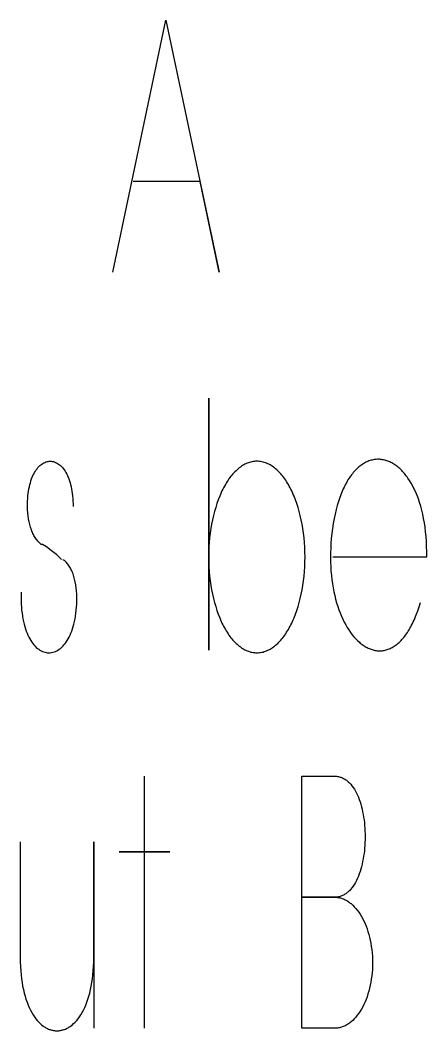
# Model space of a CAD drawing. Extents: x -841 to 6211, y -469 to 2808.
# Drawn here: x -478.2 to -386.2, y 1805.1 to 2033.7 of the extents above; entities that cross this region are included whole.
import ezdxf

# ---------------------------------------------------------------- set-up
doc = ezdxf.new("R2010")
doc.units = 0
doc.layers.add('T5_LOGOLAYER_21', color=18, linetype='CONTINUOUS')

msp = doc.modelspace()

# ---------------------------------------------------------------- linework, layer by layer
at = {"layer": 'T5_LOGOLAYER_21'}
for points in [[(-457.31, 1976.7), (-445.26, 2033.7), (-433.21, 1976.7), (-437.51, 1997.22), (-452.72, 1997.22)], [(-468.88, 1911.72), (-470.03, 1912.86), (-470.89, 1913.43), (-472.32, 1914.57), (-473.18, 1915.14), (-473.47, 1915.14), (-473.64, 1915.26), (-473.81, 1915.4), (-473.97, 1915.55), (-474.13, 1915.71), (-474.29, 1915.88), (-474.44, 1916.06), (-474.59, 1916.26), (-474.73, 1916.46), (-474.87, 1916.67), (-475.01, 1916.9), (-475.14, 1917.13), (-475.27, 1917.37), (-475.39, 1917.63), (-475.5, 1917.89), (-475.61, 1918.15), (-475.72, 1918.43), (-475.92, 1919.01), (-476.09, 1919.61), (-476.24, 1920.24), (-476.37, 1920.89), (-476.47, 1921.57), (-476.55, 1922.26), (-476.6, 1922.97), (-476.62, 1923.69), (-476.62, 1924.32), (-476.59, 1924.93), (-476.56, 1925.52), (-476.51, 1926.09), (-476.44, 1926.64), (-476.37, 1927.17), (-476.28, 1927.69), (-476.18, 1928.18), (-476.07, 1928.65), (-475.95, 1929.1), (-475.81, 1929.53), (-475.67, 1929.94), (-475.52, 1930.33), (-475.36, 1930.7), (-475.19, 1931.05), (-475.01, 1931.38), (-474.82, 1931.69), (-474.63, 1931.98), (-474.43, 1932.25), (-474.23, 1932.51), (-474.02, 1932.74), (-473.8, 1932.95), (-473.58, 1933.14), (-473.36, 1933.31), (-473.13, 1933.46), (-472.9, 1933.59), (-472.66, 1933.7), (-472.42, 1933.79), (-472.18, 1933.86), (-471.94, 1933.91), (-471.7, 1933.94), (-471.46, 1933.95), (-471.22, 1933.94), (-470.98, 1933.91), (-470.74, 1933.86), (-470.5, 1933.79), (-470.26, 1933.7), (-470.02, 1933.59), (-469.79, 1933.46), (-469.56, 1933.31), (-469.34, 1933.14), (-469.12, 1932.95), (-468.9, 1932.74), (-468.69, 1932.51), (-468.49, 1932.25), (-468.29, 1931.98), (-468.09, 1931.69), (-467.91, 1931.38), (-467.73, 1931.05), (-467.56, 1930.7), (-467.4, 1930.33), (-467.25, 1929.94), (-467.11, 1929.53), (-466.97, 1929.1), (-466.85, 1928.65), (-466.74, 1928.18), (-466.64, 1927.69), (-466.55, 1927.17), (-466.47, 1926.64), (-466.41, 1926.09), (-466.36, 1925.52), (-466.32, 1924.93), (-466.3, 1924.32), (-466.3, 1923.69)], [(-407.48, 1912.29), (-386.25, 1912.29), (-386.25, 1913.49), (-386.28, 1914.66), (-386.33, 1915.8), (-386.41, 1916.91), (-386.52, 1917.99), (-386.64, 1919.03), (-386.8, 1920.04), (-386.97, 1921.02), (-387.17, 1921.97), (-387.38, 1922.88), (-387.62, 1923.76), (-387.88, 1924.61), (-388.15, 1925.42), (-388.44, 1926.2), (-388.75, 1926.94), (-389.07, 1927.65), (-389.41, 1928.33), (-389.77, 1928.97), (-390.13, 1929.58), (-390.51, 1930.15), (-390.71, 1930.42), (-390.91, 1930.68), (-391.11, 1930.94), (-391.31, 1931.18), (-391.52, 1931.42), (-391.72, 1931.65), (-391.93, 1931.87), (-392.15, 1932.08), (-392.36, 1932.28), (-392.58, 1932.47), (-392.8, 1932.66), (-393.02, 1932.83), (-393.24, 1932.99), (-393.47, 1933.15), (-393.69, 1933.3), (-393.92, 1933.43), (-394.15, 1933.56), (-394.38, 1933.68), (-394.61, 1933.79), (-394.84, 1933.89), (-395.08, 1933.98), (-395.31, 1934.07), (-395.54, 1934.14), (-395.78, 1934.2), (-396.02, 1934.25), (-396.25, 1934.3), (-396.49, 1934.33), (-396.73, 1934.36), (-396.97, 1934.38), (-397.2, 1934.38), (-397.44, 1934.38), (-397.68, 1934.37), (-397.92, 1934.34), (-398.15, 1934.31), (-398.39, 1934.27), (-398.63, 1934.22), (-398.86, 1934.16), (-399.1, 1934.09), (-399.33, 1934.01), (-399.57, 1933.92), (-399.8, 1933.82), (-400.03, 1933.71), (-400.26, 1933.59), (-400.49, 1933.46), (-400.71, 1933.32), (-400.94, 1933.17), (-401.16, 1933.01), (-401.39, 1932.84), (-401.61, 1932.66), (-401.83, 1932.47), (-402.04, 1932.27), (-402.26, 1932.06), (-402.47, 1931.84), (-402.68, 1931.61), (-402.89, 1931.37), (-403.09, 1931.12), (-403.29, 1930.86), (-403.49, 1930.59), (-403.69, 1930.31), (-403.89, 1930.02), (-404.08, 1929.72), (-404.26, 1929.41), (-404.45, 1929.09), (-404.63, 1928.76), (-404.81, 1928.41), (-404.98, 1928.06), (-405.15, 1927.7), (-405.32, 1927.32), (-405.48, 1926.94), (-405.64, 1926.54), (-405.8, 1926.14), (-405.95, 1925.72), (-406.24, 1924.86), (-406.51, 1923.95), (-406.77, 1923), (-407, 1922.01), (-407.21, 1920.97), (-407.41, 1919.9), (-407.58, 1918.77), (-407.73, 1917.61), (-407.85, 1916.48), (-407.93, 1915.37), (-408, 1914.28), (-408.03, 1913.2), (-408.04, 1912.15), (-408.03, 1911.11), (-407.99, 1910.1), (-407.93, 1909.1), (-407.84, 1908.12), (-407.73, 1907.17), (-407.6, 1906.24), (-407.45, 1905.33), (-407.28, 1904.44), (-407.09, 1903.58), (-406.88, 1902.74), (-406.65, 1901.92), (-406.41, 1901.13), (-406.14, 1900.37), (-405.87, 1899.63), (-405.57, 1898.92), (-405.26, 1898.23), (-404.94, 1897.57), (-404.6, 1896.95), (-404.26, 1896.35), (-403.89, 1895.78), (-403.52, 1895.24), (-403.14, 1894.72), (-402.75, 1894.25), (-402.34, 1893.8), (-401.93, 1893.38), (-401.51, 1893), (-401.3, 1892.82), (-401.09, 1892.65), (-400.87, 1892.48), (-400.65, 1892.33), (-400.44, 1892.18), (-400.22, 1892.05), (-399.99, 1891.92), (-399.77, 1891.8), (-399.55, 1891.69), (-399.32, 1891.58), (-399.1, 1891.49), (-398.87, 1891.41), (-398.64, 1891.33), (-398.42, 1891.27), (-398.19, 1891.21), (-397.96, 1891.16), (-397.73, 1891.12), (-397.5, 1891.09), (-397.27, 1891.07), (-397.04, 1891.06), (-396.81, 1891.06), (-396.57, 1891.07), (-396.34, 1891.09), (-396.11, 1891.12), (-395.88, 1891.16), (-395.65, 1891.21), (-395.42, 1891.27), (-395.19, 1891.33), (-394.96, 1891.41), (-394.74, 1891.5), (-394.51, 1891.6), (-394.28, 1891.71), (-394.06, 1891.83), (-393.83, 1891.96), (-393.61, 1892.1), (-393.39, 1892.25), (-393.17, 1892.41), (-392.95, 1892.58), (-392.73, 1892.77), (-392.51, 1892.96), (-392.3, 1893.17), (-392.08, 1893.38), (-391.87, 1893.61), (-391.66, 1893.85), (-391.45, 1894.1), (-391.25, 1894.36), (-391.04, 1894.63), (-390.84, 1894.91), (-390.64, 1895.21), (-390.45, 1895.51), (-390.25, 1895.83), (-390.06, 1896.16), (-389.87, 1896.5), (-389.68, 1896.85), (-389.5, 1897.22), (-389.32, 1897.59), (-389.14, 1897.98), (-388.96, 1898.38), (-388.79, 1898.8), (-388.62, 1899.22), (-388.3, 1900.11), (-387.98, 1901.04), (-387.68, 1902.03)], [(-478.06, 1904.31), (-478.06, 1903.17), (-478.05, 1902.4), (-478.02, 1901.65), (-477.98, 1900.93), (-477.92, 1900.23), (-477.84, 1899.56), (-477.75, 1898.91), (-477.64, 1898.28), (-477.52, 1897.68), (-477.38, 1897.11), (-477.23, 1896.56), (-477.07, 1896.03), (-476.89, 1895.53), (-476.71, 1895.05), (-476.51, 1894.6), (-476.3, 1894.17), (-476.09, 1893.76), (-475.86, 1893.38), (-475.62, 1893.03), (-475.38, 1892.7), (-475.13, 1892.39), (-474.87, 1892.11), (-474.61, 1891.85), (-474.34, 1891.62), (-474.06, 1891.41), (-473.78, 1891.23), (-473.5, 1891.07), (-473.21, 1890.93), (-472.92, 1890.82), (-472.63, 1890.74), (-472.34, 1890.68), (-472.04, 1890.64), (-471.75, 1890.63), (-471.45, 1890.64), (-471.16, 1890.68), (-470.86, 1890.74), (-470.57, 1890.82), (-470.28, 1890.93), (-469.99, 1891.07), (-469.71, 1891.23), (-469.43, 1891.41), (-469.15, 1891.62), (-468.88, 1891.85), (-468.62, 1892.11), (-468.36, 1892.39), (-468.11, 1892.7), (-467.87, 1893.03), (-467.63, 1893.38), (-467.41, 1893.76), (-467.19, 1894.17), (-466.98, 1894.6), (-466.79, 1895.05), (-466.6, 1895.53), (-466.43, 1896.03), (-466.26, 1896.56), (-466.11, 1897.11), (-465.98, 1897.68), (-465.85, 1898.28), (-465.75, 1898.91), (-465.65, 1899.56), (-465.58, 1900.23), (-465.52, 1900.93), (-465.47, 1901.65), (-465.44, 1902.4), (-465.43, 1903.17), (-465.45, 1903.9), (-465.49, 1904.61), (-465.56, 1905.31), (-465.66, 1905.99), (-465.78, 1906.65), (-465.93, 1907.29), (-466.02, 1907.6), (-466.11, 1907.9), (-466.2, 1908.19), (-466.3, 1908.47), (-466.41, 1908.75), (-466.52, 1909.02), (-466.64, 1909.28), (-466.76, 1909.53), (-466.89, 1909.78), (-467.02, 1910.01), (-467.16, 1910.23), (-467.3, 1910.44), (-467.45, 1910.64), (-467.6, 1910.83), (-467.76, 1911.01), (-467.91, 1911.18), (-468.08, 1911.33), (-468.24, 1911.47), (-468.42, 1911.6), (-468.59, 1911.72)], [(-450.13, 1805.7), (-450.13, 1845.6), (-455.87, 1845.6), (-444.39, 1845.6), (-450.13, 1845.6), (-450.13, 1862.7)], [(-478.25, 1847.88), (-478.25, 1821.66), (-478.24, 1820.64), (-478.2, 1819.66), (-478.14, 1818.7), (-478.06, 1817.78), (-477.96, 1816.9), (-477.84, 1816.04), (-477.7, 1815.22), (-477.53, 1814.43), (-477.36, 1813.67), (-477.16, 1812.94), (-476.94, 1812.25), (-476.71, 1811.58), (-476.47, 1810.95), (-476.21, 1810.36), (-475.94, 1809.79), (-475.65, 1809.26), (-475.35, 1808.76), (-475.04, 1808.29), (-474.72, 1807.86), (-474.39, 1807.45), (-474.05, 1807.08), (-473.7, 1806.74), (-473.35, 1806.43), (-472.98, 1806.16), (-472.8, 1806.04), (-472.62, 1805.92), (-472.43, 1805.81), (-472.24, 1805.71), (-472.05, 1805.62), (-471.86, 1805.53), (-471.67, 1805.45), (-471.48, 1805.39), (-471.29, 1805.32), (-471.1, 1805.27), (-470.9, 1805.23), (-470.71, 1805.19), (-470.51, 1805.16), (-470.32, 1805.14), (-470.12, 1805.13), (-469.93, 1805.13), (-469.73, 1805.13), (-469.54, 1805.14), (-469.34, 1805.16), (-469.15, 1805.19), (-468.96, 1805.23), (-468.76, 1805.27), (-468.57, 1805.32), (-468.38, 1805.39), (-468.19, 1805.45), (-468, 1805.53), (-467.81, 1805.62), (-467.62, 1805.71), (-467.43, 1805.81), (-467.24, 1805.92), (-467.06, 1806.04), (-466.87, 1806.16), (-466.51, 1806.43), (-466.16, 1806.74), (-465.81, 1807.08), (-465.47, 1807.45), (-465.14, 1807.86), (-464.82, 1808.29), (-464.51, 1808.76), (-464.21, 1809.26), (-463.92, 1809.79), (-463.65, 1810.36), (-463.39, 1810.95), (-463.14, 1811.58), (-462.91, 1812.25), (-462.7, 1812.94), (-462.5, 1813.67), (-462.32, 1814.43), (-462.16, 1815.22), (-462.02, 1816.04), (-461.9, 1816.9), (-461.8, 1817.78), (-461.72, 1818.7), (-461.66, 1819.66), (-461.62, 1820.64), (-461.61, 1821.66), (-461.61, 1847.88), (-461.61, 1805.7)]]:
    msp.add_lwpolyline(points, dxfattribs=at)
for points in [[(-435.6, 1891.2), (-435.6, 1948.2), (-435.6, 1912.29), (-435.58, 1911.17), (-435.54, 1910.07), (-435.47, 1908.99), (-435.38, 1907.92), (-435.25, 1906.87), (-435.11, 1905.85), (-434.94, 1904.84), (-434.74, 1903.86), (-434.52, 1902.9), (-434.28, 1901.96), (-434.02, 1901.06), (-433.73, 1900.18), (-433.43, 1899.33), (-433.11, 1898.51), (-432.94, 1898.11), (-432.76, 1897.72), (-432.59, 1897.34), (-432.4, 1896.97), (-432.22, 1896.61), (-432.02, 1896.25), (-431.83, 1895.91), (-431.63, 1895.57), (-431.43, 1895.25), (-431.22, 1894.93), (-431.01, 1894.62), (-430.79, 1894.33), (-430.57, 1894.04), (-430.35, 1893.76), (-430.12, 1893.5), (-429.89, 1893.24), (-429.66, 1893), (-429.42, 1892.76), (-429.18, 1892.54), (-428.94, 1892.33), (-428.69, 1892.13), (-428.44, 1891.94), (-428.19, 1891.77), (-427.94, 1891.6), (-427.68, 1891.45), (-427.42, 1891.31), (-427.16, 1891.18), (-426.89, 1891.07), (-426.62, 1890.97), (-426.35, 1890.88), (-426.08, 1890.8), (-425.81, 1890.74), (-425.53, 1890.69), (-425.26, 1890.66), (-424.98, 1890.63), (-424.69, 1890.63), (-424.41, 1890.63), (-424.13, 1890.66), (-423.86, 1890.69), (-423.58, 1890.74), (-423.31, 1890.8), (-423.03, 1890.88), (-422.76, 1890.97), (-422.5, 1891.07), (-422.23, 1891.18), (-421.97, 1891.31), (-421.71, 1891.45), (-421.45, 1891.6), (-421.2, 1891.77), (-420.95, 1891.94), (-420.7, 1892.13), (-420.45, 1892.33), (-420.21, 1892.54), (-419.97, 1892.76), (-419.73, 1893), (-419.5, 1893.24), (-419.27, 1893.5), (-419.04, 1893.76), (-418.82, 1894.04), (-418.6, 1894.33), (-418.38, 1894.62), (-418.17, 1894.93), (-417.96, 1895.25), (-417.76, 1895.57), (-417.56, 1895.91), (-417.36, 1896.25), (-417.17, 1896.61), (-416.99, 1896.97), (-416.8, 1897.34), (-416.62, 1897.72), (-416.45, 1898.11), (-416.28, 1898.51), (-415.96, 1899.33), (-415.65, 1900.18), (-415.37, 1901.06), (-415.11, 1901.96), (-414.87, 1902.9), (-414.65, 1903.86), (-414.45, 1904.84), (-414.28, 1905.85), (-414.14, 1906.87), (-414.01, 1907.92), (-413.92, 1908.99), (-413.85, 1910.07), (-413.81, 1911.17), (-413.79, 1912.29), (-413.81, 1913.4), (-413.85, 1914.5), (-413.92, 1915.59), (-414.01, 1916.65), (-414.14, 1917.7), (-414.28, 1918.73), (-414.45, 1919.74), (-414.65, 1920.72), (-414.87, 1921.68), (-415.11, 1922.61), (-415.37, 1923.52), (-415.65, 1924.4), (-415.96, 1925.25), (-416.28, 1926.07), (-416.45, 1926.46), (-416.62, 1926.85), (-416.8, 1927.23), (-416.99, 1927.6), (-417.17, 1927.97), (-417.36, 1928.32), (-417.56, 1928.67), (-417.76, 1929), (-417.96, 1929.33), (-418.17, 1929.65), (-418.38, 1929.95), (-418.6, 1930.25), (-418.82, 1930.54), (-419.04, 1930.81), (-419.27, 1931.08), (-419.5, 1931.33), (-419.73, 1931.58), (-419.97, 1931.81), (-420.21, 1932.03), (-420.45, 1932.25), (-420.7, 1932.45), (-420.95, 1932.63), (-421.2, 1932.81), (-421.45, 1932.97), (-421.71, 1933.13), (-421.97, 1933.27), (-422.23, 1933.39), (-422.5, 1933.51), (-422.76, 1933.61), (-423.03, 1933.7), (-423.31, 1933.77), (-423.58, 1933.84), (-423.86, 1933.89), (-424.13, 1933.92), (-424.41, 1933.94), (-424.69, 1933.95), (-424.98, 1933.94), (-425.26, 1933.92), (-425.53, 1933.89), (-425.81, 1933.84), (-426.08, 1933.77), (-426.35, 1933.7), (-426.62, 1933.61), (-426.89, 1933.51), (-427.16, 1933.39), (-427.42, 1933.27), (-427.68, 1933.13), (-427.94, 1932.97), (-428.19, 1932.81), (-428.44, 1932.63), (-428.69, 1932.45), (-428.94, 1932.25), (-429.18, 1932.03), (-429.42, 1931.81), (-429.66, 1931.58), (-429.89, 1931.33), (-430.12, 1931.08), (-430.35, 1930.81), (-430.57, 1930.54), (-430.79, 1930.25), (-431.01, 1929.95), (-431.22, 1929.65), (-431.43, 1929.33), (-431.63, 1929), (-431.83, 1928.67), (-432.02, 1928.32), (-432.22, 1927.97), (-432.4, 1927.6), (-432.59, 1927.23), (-432.76, 1926.85), (-432.94, 1926.46), (-433.11, 1926.07), (-433.43, 1925.25), (-433.73, 1924.4), (-434.02, 1923.52), (-434.28, 1922.61), (-434.52, 1921.68), (-434.74, 1920.72), (-434.94, 1919.74), (-435.11, 1918.73), (-435.25, 1917.7), (-435.38, 1916.65), (-435.47, 1915.59), (-435.54, 1914.5), (-435.58, 1913.4), (-435.6, 1912.29)], [(-414.56, 1805.7), (-414.56, 1862.7), (-407.1, 1862.7), (-406.88, 1862.69), (-406.67, 1862.68), (-406.47, 1862.65), (-406.26, 1862.62), (-406.06, 1862.58), (-405.87, 1862.52), (-405.67, 1862.46), (-405.48, 1862.39), (-405.3, 1862.31), (-405.11, 1862.22), (-404.93, 1862.13), (-404.76, 1862.02), (-404.58, 1861.91), (-404.41, 1861.79), (-404.25, 1861.66), (-404.08, 1861.52), (-403.93, 1861.38), (-403.77, 1861.23), (-403.47, 1860.9), (-403.18, 1860.55), (-402.9, 1860.17), (-402.64, 1859.77), (-402.39, 1859.34), (-402.16, 1858.89), (-401.93, 1858.42), (-401.72, 1857.93), (-401.53, 1857.42), (-401.35, 1856.9), (-401.18, 1856.35), (-401.03, 1855.79), (-400.88, 1855.22), (-400.76, 1854.64), (-400.64, 1854.04), (-400.54, 1853.43), (-400.45, 1852.82), (-400.38, 1852.2), (-400.32, 1851.57), (-400.27, 1850.94), (-400.24, 1850.3), (-400.22, 1849.66), (-400.21, 1849.02), (-400.22, 1848.38), (-400.24, 1847.74), (-400.27, 1847.1), (-400.32, 1846.47), (-400.38, 1845.84), (-400.45, 1845.21), (-400.54, 1844.6), (-400.64, 1843.99), (-400.76, 1843.4), (-400.88, 1842.81), (-401.03, 1842.24), (-401.18, 1841.68), (-401.35, 1841.14), (-401.53, 1840.61), (-401.72, 1840.1), (-401.93, 1839.61), (-402.16, 1839.14), (-402.39, 1838.69), (-402.64, 1838.27), (-402.9, 1837.86), (-403.18, 1837.48), (-403.47, 1837.13), (-403.77, 1836.81), (-403.93, 1836.66), (-404.08, 1836.51), (-404.25, 1836.38), (-404.41, 1836.25), (-404.58, 1836.13), (-404.76, 1836.01), (-404.93, 1835.91), (-405.11, 1835.81), (-405.3, 1835.72), (-405.48, 1835.64), (-405.67, 1835.57), (-405.87, 1835.51), (-406.06, 1835.46), (-406.26, 1835.42), (-406.47, 1835.38), (-406.67, 1835.36), (-406.88, 1835.34), (-407.1, 1835.34), (-414.56, 1835.34), (-407.1, 1835.34), (-406.88, 1835.33), (-406.66, 1835.32), (-406.44, 1835.29), (-406.22, 1835.26), (-406.01, 1835.22), (-405.79, 1835.17), (-405.58, 1835.11), (-405.37, 1835.04), (-405.16, 1834.96), (-404.96, 1834.87), (-404.75, 1834.78), (-404.55, 1834.67), (-404.35, 1834.56), (-404.15, 1834.44), (-403.96, 1834.31), (-403.76, 1834.17), (-403.57, 1834.03), (-403.38, 1833.88), (-403.01, 1833.55), (-402.65, 1833.19), (-402.31, 1832.81), (-401.97, 1832.39), (-401.65, 1831.95), (-401.34, 1831.49), (-401.04, 1831), (-400.75, 1830.48), (-400.49, 1829.94), (-400.23, 1829.38), (-399.99, 1828.8), (-399.77, 1828.2), (-399.56, 1827.58), (-399.37, 1826.94), (-399.2, 1826.29), (-399.05, 1825.61), (-398.91, 1824.92), (-398.8, 1824.22), (-398.7, 1823.5), (-398.63, 1822.77), (-398.57, 1822.03), (-398.54, 1821.28), (-398.53, 1820.52), (-398.54, 1819.75), (-398.57, 1819), (-398.63, 1818.26), (-398.7, 1817.53), (-398.8, 1816.81), (-398.91, 1816.11), (-399.05, 1815.42), (-399.2, 1814.75), (-399.37, 1814.09), (-399.56, 1813.45), (-399.77, 1812.83), (-399.99, 1812.23), (-400.23, 1811.65), (-400.49, 1811.09), (-400.75, 1810.55), (-401.04, 1810.04), (-401.34, 1809.55), (-401.65, 1809.08), (-401.97, 1808.64), (-402.31, 1808.23), (-402.65, 1807.84), (-403.01, 1807.49), (-403.38, 1807.16), (-403.57, 1807.01), (-403.76, 1806.86), (-403.96, 1806.73), (-404.15, 1806.6), (-404.35, 1806.48), (-404.55, 1806.36), (-404.75, 1806.26), (-404.96, 1806.16), (-405.16, 1806.08), (-405.37, 1806), (-405.58, 1805.93), (-405.79, 1805.87), (-406.01, 1805.82), (-406.22, 1805.77), (-406.44, 1805.74), (-406.66, 1805.72), (-406.88, 1805.7), (-407.1, 1805.7)]]:
    msp.add_lwpolyline(points, close=True, dxfattribs=at)

doc.saveas('drawing.dxf')
